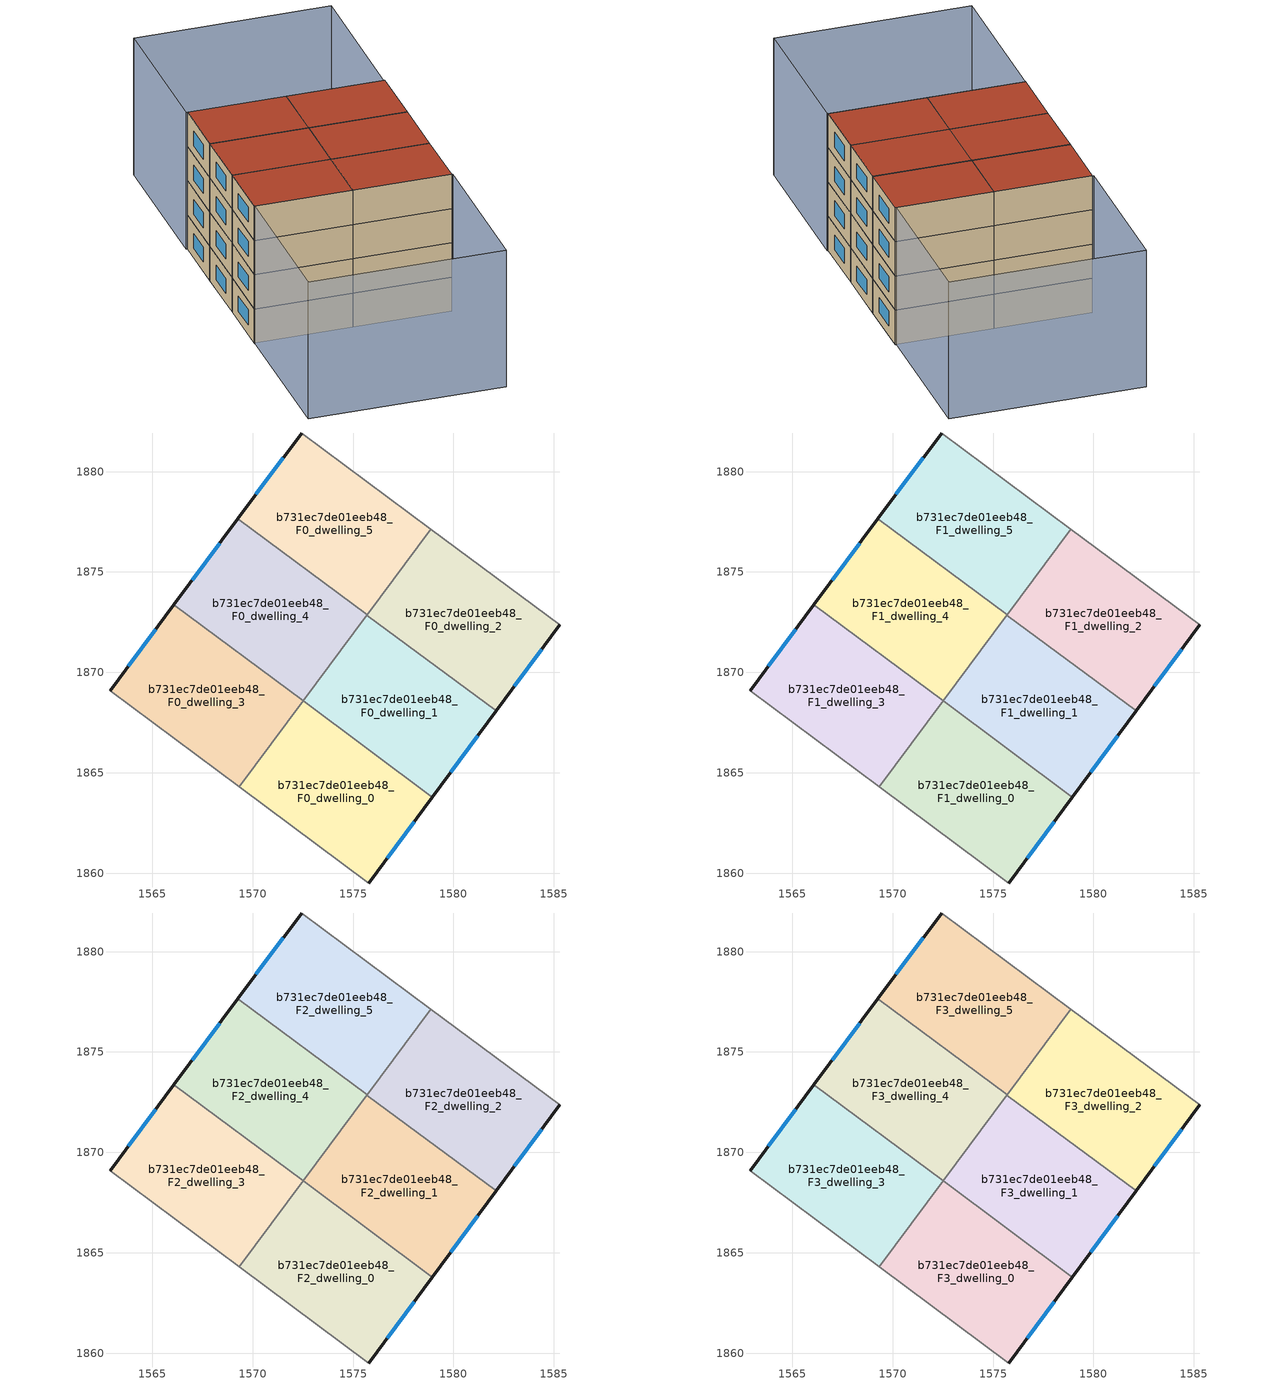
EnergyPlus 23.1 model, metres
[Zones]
b731ec7de01eeb48_F0_dwelling_0
 floor ground (EU_floor_Construction): 1578.95,1863.79 1575.79,1859.51 1569.34,1864.3 1572.51,1868.58 z0
 wall outside (EU_wall_Construction): 1575.79,1859.51 1578.95,1863.79 z0:3
 wall adiabatic (EU_wall_Construction): 1569.34,1864.3 1575.79,1859.51 z0:3
 wall to b731ec7de01eeb48_F0_dwelling_1 (EU_wall_Construction): 1578.95,1863.79 1572.51,1868.58 z0:3
 wall to b731ec7de01eeb48_F0_dwelling_3 (EU_wall_Construction): 1572.51,1868.58 1569.34,1864.3 z0:3
 window (EU_Window_Construction): 1576.69,1860.73 1578.05,1862.57 z0.86:2.14
b731ec7de01eeb48_F0_dwelling_1
 floor ground (EU_floor_Construction): 1582.12,1868.08 1578.95,1863.79 1572.51,1868.58 1575.69,1872.86 z0
 wall outside (EU_wall_Construction): 1578.95,1863.79 1582.12,1868.08 z0:3
 wall to b731ec7de01eeb48_F0_dwelling_2 (EU_wall_Construction): 1582.12,1868.08 1575.69,1872.86 z0:3
 wall to b731ec7de01eeb48_F0_dwelling_4 (EU_wall_Construction): 1575.69,1872.86 1572.52,1868.58 z0:3
 window (EU_Window_Construction): 1579.86,1865.02 1581.22,1866.85 z0.86:2.14
b731ec7de01eeb48_F0_dwelling_2
 floor ground (EU_floor_Construction): 1585.3,1872.37 1582.12,1868.08 1575.69,1872.86 1578.87,1877.14 z0
 wall outside (EU_wall_Construction): 1582.12,1868.08 1585.3,1872.37 z0:3
 wall adiabatic (EU_wall_Construction): 1585.3,1872.37 1578.87,1877.14 z0:3
 wall to b731ec7de01eeb48_F0_dwelling_5 (EU_wall_Construction): 1578.87,1877.14 1575.7,1872.86 z0:3
 window (EU_Window_Construction): 1583.03,1869.3 1584.39,1871.14 z0.86:2.14
b731ec7de01eeb48_F0_dwelling_3
 floor ground (EU_floor_Construction): 1572.52,1868.58 1569.34,1864.3 1562.9,1869.08 1566.08,1873.36 z0
 wall outside (EU_wall_Construction): 1566.08,1873.36 1562.9,1869.08 z0:3
 wall adiabatic (EU_wall_Construction): 1562.9,1869.08 1569.34,1864.3 z0:3
 wall to b731ec7de01eeb48_F0_dwelling_4 (EU_wall_Construction): 1572.52,1868.58 1566.08,1873.36 z0:3
 window (EU_Window_Construction): 1565.17,1872.14 1563.81,1870.3 z0.86:2.14
b731ec7de01eeb48_F0_dwelling_4
 floor ground (EU_floor_Construction): 1575.7,1872.86 1572.52,1868.58 1566.08,1873.36 1569.26,1877.64 z0
 wall outside (EU_wall_Construction): 1569.26,1877.64 1566.08,1873.36 z0:3
 wall to b731ec7de01eeb48_F0_dwelling_5 (EU_wall_Construction): 1575.7,1872.86 1569.26,1877.64 z0:3
 window (EU_Window_Construction): 1568.35,1876.42 1566.99,1874.58 z0.86:2.14
b731ec7de01eeb48_F0_dwelling_5
 floor ground (EU_floor_Construction): 1578.87,1877.14 1575.7,1872.86 1569.26,1877.64 1572.43,1881.92 z0
 wall outside (EU_wall_Construction): 1572.43,1881.92 1569.26,1877.64 z0:3
 wall adiabatic (EU_wall_Construction): 1578.87,1877.14 1572.43,1881.92 z0:3
 window (EU_Window_Construction): 1571.53,1880.7 1570.16,1878.87 z0.86:2.14
b731ec7de01eeb48_F1_dwelling_0
 floor to b731ec7de01eeb48_F0_dwelling_0 (EU_floor_Construction): 1578.95,1863.79 1575.79,1859.51 1569.34,1864.3 1572.51,1868.58 z3
 wall outside (EU_wall_Construction): 1575.79,1859.51 1578.95,1863.79 z3:6
 wall adiabatic (EU_wall_Construction): 1569.34,1864.3 1575.79,1859.51 z3:6
 wall to b731ec7de01eeb48_F1_dwelling_1 (EU_wall_Construction): 1578.95,1863.79 1572.51,1868.58 z3:6
 wall to b731ec7de01eeb48_F1_dwelling_3 (EU_wall_Construction): 1572.51,1868.58 1569.34,1864.3 z3:6
 window (EU_Window_Construction): 1576.69,1860.73 1578.05,1862.57 z3.86:5.14
b731ec7de01eeb48_F1_dwelling_1
 floor to b731ec7de01eeb48_F0_dwelling_1 (EU_floor_Construction): 1582.12,1868.08 1578.95,1863.79 1572.51,1868.58 1575.69,1872.86 z3
 wall outside (EU_wall_Construction): 1578.95,1863.79 1582.12,1868.08 z3:6
 wall to b731ec7de01eeb48_F1_dwelling_2 (EU_wall_Construction): 1582.12,1868.08 1575.69,1872.86 z3:6
 wall to b731ec7de01eeb48_F1_dwelling_4 (EU_wall_Construction): 1575.69,1872.86 1572.52,1868.58 z3:6
 window (EU_Window_Construction): 1579.86,1865.02 1581.22,1866.85 z3.86:5.14
b731ec7de01eeb48_F1_dwelling_2
 floor to b731ec7de01eeb48_F0_dwelling_2 (EU_floor_Construction): 1585.3,1872.37 1582.12,1868.08 1575.69,1872.86 1578.87,1877.14 z3
 wall outside (EU_wall_Construction): 1582.12,1868.08 1585.3,1872.37 z3:6
 wall adiabatic (EU_wall_Construction): 1585.3,1872.37 1578.87,1877.14 z3:6
 wall to b731ec7de01eeb48_F1_dwelling_5 (EU_wall_Construction): 1578.87,1877.14 1575.7,1872.86 z3:6
 window (EU_Window_Construction): 1583.03,1869.3 1584.39,1871.14 z3.86:5.14
b731ec7de01eeb48_F1_dwelling_3
 floor to b731ec7de01eeb48_F0_dwelling_3 (EU_floor_Construction): 1572.52,1868.58 1569.34,1864.3 1562.9,1869.08 1566.08,1873.36 z3
 wall outside (EU_wall_Construction): 1566.08,1873.36 1562.9,1869.08 z3:6
 wall adiabatic (EU_wall_Construction): 1562.9,1869.08 1569.34,1864.3 z3:6
 wall to b731ec7de01eeb48_F1_dwelling_4 (EU_wall_Construction): 1572.52,1868.58 1566.08,1873.36 z3:6
 window (EU_Window_Construction): 1565.17,1872.14 1563.81,1870.3 z3.86:5.14
b731ec7de01eeb48_F1_dwelling_4
 floor to b731ec7de01eeb48_F0_dwelling_4 (EU_floor_Construction): 1575.7,1872.86 1572.52,1868.58 1566.08,1873.36 1569.26,1877.64 z3
 wall outside (EU_wall_Construction): 1569.26,1877.64 1566.08,1873.36 z3:6
 wall to b731ec7de01eeb48_F1_dwelling_5 (EU_wall_Construction): 1575.7,1872.86 1569.26,1877.64 z3:6
 window (EU_Window_Construction): 1568.35,1876.42 1566.99,1874.58 z3.86:5.14
b731ec7de01eeb48_F1_dwelling_5
 floor to b731ec7de01eeb48_F0_dwelling_5 (EU_floor_Construction): 1578.87,1877.14 1575.7,1872.86 1569.26,1877.64 1572.43,1881.92 z3
 wall outside (EU_wall_Construction): 1572.43,1881.92 1569.26,1877.64 z3:6
 wall adiabatic (EU_wall_Construction): 1578.87,1877.14 1572.43,1881.92 z3:6
 window (EU_Window_Construction): 1571.53,1880.7 1570.16,1878.87 z3.86:5.14
b731ec7de01eeb48_F2_dwelling_0
 floor to b731ec7de01eeb48_F1_dwelling_0 (EU_floor_Construction): 1578.95,1863.79 1575.79,1859.51 1569.34,1864.3 1572.51,1868.58 z6
 wall outside (EU_wall_Construction): 1575.79,1859.51 1578.95,1863.79 z6:9
 wall adiabatic (EU_wall_Construction): 1569.34,1864.3 1575.79,1859.51 z6:9
 wall to b731ec7de01eeb48_F2_dwelling_1 (EU_wall_Construction): 1578.95,1863.79 1572.51,1868.58 z6:9
 wall to b731ec7de01eeb48_F2_dwelling_3 (EU_wall_Construction): 1572.51,1868.58 1569.34,1864.3 z6:9
 window (EU_Window_Construction): 1576.69,1860.73 1578.05,1862.57 z6.86:8.14
b731ec7de01eeb48_F2_dwelling_1
 floor to b731ec7de01eeb48_F1_dwelling_1 (EU_floor_Construction): 1582.12,1868.08 1578.95,1863.79 1572.51,1868.58 1575.69,1872.86 z6
 wall outside (EU_wall_Construction): 1578.95,1863.79 1582.12,1868.08 z6:9
 wall to b731ec7de01eeb48_F2_dwelling_2 (EU_wall_Construction): 1582.12,1868.08 1575.69,1872.86 z6:9
 wall to b731ec7de01eeb48_F2_dwelling_4 (EU_wall_Construction): 1575.69,1872.86 1572.52,1868.58 z6:9
 window (EU_Window_Construction): 1579.86,1865.02 1581.22,1866.85 z6.86:8.14
b731ec7de01eeb48_F2_dwelling_2
 floor to b731ec7de01eeb48_F1_dwelling_2 (EU_floor_Construction): 1585.3,1872.37 1582.12,1868.08 1575.69,1872.86 1578.87,1877.14 z6
 wall outside (EU_wall_Construction): 1582.12,1868.08 1585.3,1872.37 z6:9
 wall adiabatic (EU_wall_Construction): 1585.3,1872.37 1578.87,1877.14 z6:9
 wall to b731ec7de01eeb48_F2_dwelling_5 (EU_wall_Construction): 1578.87,1877.14 1575.7,1872.86 z6:9
 window (EU_Window_Construction): 1583.03,1869.3 1584.39,1871.14 z6.86:8.14
b731ec7de01eeb48_F2_dwelling_3
 floor to b731ec7de01eeb48_F1_dwelling_3 (EU_floor_Construction): 1572.52,1868.58 1569.34,1864.3 1562.9,1869.08 1566.08,1873.36 z6
 wall outside (EU_wall_Construction): 1566.08,1873.36 1562.9,1869.08 z6:9
 wall adiabatic (EU_wall_Construction): 1562.9,1869.08 1569.34,1864.3 z6:9
 wall to b731ec7de01eeb48_F2_dwelling_4 (EU_wall_Construction): 1572.52,1868.58 1566.08,1873.36 z6:9
 window (EU_Window_Construction): 1565.17,1872.14 1563.81,1870.3 z6.86:8.14
b731ec7de01eeb48_F2_dwelling_4
 floor to b731ec7de01eeb48_F1_dwelling_4 (EU_floor_Construction): 1575.7,1872.86 1572.52,1868.58 1566.08,1873.36 1569.26,1877.64 z6
 wall outside (EU_wall_Construction): 1569.26,1877.64 1566.08,1873.36 z6:9
 wall to b731ec7de01eeb48_F2_dwelling_5 (EU_wall_Construction): 1575.7,1872.86 1569.26,1877.64 z6:9
 window (EU_Window_Construction): 1568.35,1876.42 1566.99,1874.58 z6.86:8.14
b731ec7de01eeb48_F2_dwelling_5
 floor to b731ec7de01eeb48_F1_dwelling_5 (EU_floor_Construction): 1578.87,1877.14 1575.7,1872.86 1569.26,1877.64 1572.43,1881.92 z6
 wall outside (EU_wall_Construction): 1572.43,1881.92 1569.26,1877.64 z6:9
 wall adiabatic (EU_wall_Construction): 1578.87,1877.14 1572.43,1881.92 z6:9
 window (EU_Window_Construction): 1571.53,1880.7 1570.16,1878.87 z6.86:8.14
b731ec7de01eeb48_F3_dwelling_0
 floor to b731ec7de01eeb48_F2_dwelling_0 (EU_floor_Construction): 1578.95,1863.79 1575.79,1859.51 1569.34,1864.3 1572.51,1868.58 z9
 wall outside (EU_wall_Construction): 1575.79,1859.51 1578.95,1863.79 z9:12
 wall adiabatic (EU_wall_Construction): 1569.34,1864.3 1575.79,1859.51 z9:12
 wall to b731ec7de01eeb48_F3_dwelling_1 (EU_wall_Construction): 1578.95,1863.79 1572.51,1868.58 z9:12
 wall to b731ec7de01eeb48_F3_dwelling_3 (EU_wall_Construction): 1572.51,1868.58 1569.34,1864.3 z9:12
 window (EU_Window_Construction): 1576.69,1860.73 1578.05,1862.57 z9.86:11.14
 roof outside (EU_roof_Construction): 1575.79,1859.51 1578.95,1863.79 1572.51,1868.58 1569.34,1864.3 z12
b731ec7de01eeb48_F3_dwelling_1
 floor to b731ec7de01eeb48_F2_dwelling_1 (EU_floor_Construction): 1582.12,1868.08 1578.95,1863.79 1572.51,1868.58 1575.69,1872.86 z9
 wall outside (EU_wall_Construction): 1578.95,1863.79 1582.12,1868.08 z9:12
 wall to b731ec7de01eeb48_F3_dwelling_2 (EU_wall_Construction): 1582.12,1868.08 1575.69,1872.86 z9:12
 wall to b731ec7de01eeb48_F3_dwelling_4 (EU_wall_Construction): 1575.69,1872.86 1572.52,1868.58 z9:12
 window (EU_Window_Construction): 1579.86,1865.02 1581.22,1866.85 z9.86:11.14
 roof outside (EU_roof_Construction): 1578.95,1863.79 1582.12,1868.08 1575.69,1872.86 1572.51,1868.58 z12
b731ec7de01eeb48_F3_dwelling_2
 floor to b731ec7de01eeb48_F2_dwelling_2 (EU_floor_Construction): 1585.3,1872.37 1582.12,1868.08 1575.69,1872.86 1578.87,1877.14 z9
 wall outside (EU_wall_Construction): 1582.12,1868.08 1585.3,1872.37 z9:12
 wall adiabatic (EU_wall_Construction): 1585.3,1872.37 1578.87,1877.14 z9:12
 wall to b731ec7de01eeb48_F3_dwelling_5 (EU_wall_Construction): 1578.87,1877.14 1575.7,1872.86 z9:12
 window (EU_Window_Construction): 1583.03,1869.3 1584.39,1871.14 z9.86:11.14
 roof outside (EU_roof_Construction): 1582.12,1868.08 1585.3,1872.37 1578.87,1877.14 1575.69,1872.86 z12
b731ec7de01eeb48_F3_dwelling_3
 floor to b731ec7de01eeb48_F2_dwelling_3 (EU_floor_Construction): 1572.52,1868.58 1569.34,1864.3 1562.9,1869.08 1566.08,1873.36 z9
 wall outside (EU_wall_Construction): 1566.08,1873.36 1562.9,1869.08 z9:12
 wall adiabatic (EU_wall_Construction): 1562.9,1869.08 1569.34,1864.3 z9:12
 wall to b731ec7de01eeb48_F3_dwelling_4 (EU_wall_Construction): 1572.52,1868.58 1566.08,1873.36 z9:12
 window (EU_Window_Construction): 1565.17,1872.14 1563.81,1870.3 z9.86:11.14
 roof outside (EU_roof_Construction): 1569.34,1864.3 1572.52,1868.58 1566.08,1873.36 1562.9,1869.08 z12
b731ec7de01eeb48_F3_dwelling_4
 floor to b731ec7de01eeb48_F2_dwelling_4 (EU_floor_Construction): 1575.7,1872.86 1572.52,1868.58 1566.08,1873.36 1569.26,1877.64 z9
 wall outside (EU_wall_Construction): 1569.26,1877.64 1566.08,1873.36 z9:12
 wall to b731ec7de01eeb48_F3_dwelling_5 (EU_wall_Construction): 1575.7,1872.86 1569.26,1877.64 z9:12
 window (EU_Window_Construction): 1568.35,1876.42 1566.99,1874.58 z9.86:11.14
 roof outside (EU_roof_Construction): 1572.52,1868.58 1575.7,1872.86 1569.26,1877.64 1566.08,1873.36 z12
b731ec7de01eeb48_F3_dwelling_5
 floor to b731ec7de01eeb48_F2_dwelling_5 (EU_floor_Construction): 1578.87,1877.14 1575.7,1872.86 1569.26,1877.64 1572.43,1881.92 z9
 wall outside (EU_wall_Construction): 1572.43,1881.92 1569.26,1877.64 z9:12
 wall adiabatic (EU_wall_Construction): 1578.87,1877.14 1572.43,1881.92 z9:12
 window (EU_Window_Construction): 1571.53,1880.7 1570.16,1878.87 z9.86:11.14
 roof outside (EU_roof_Construction): 1575.7,1872.86 1578.87,1877.14 1572.43,1881.92 1569.26,1877.64 z12
shading: 1562.91,1869.07 1575.85,1859.46 / 1575.85,1859.46 1568.17,1849.12 / 1568.17,1849.12 1555.23,1858.73 / 1555.23,1858.73 1562.91,1869.07 / 1585.25,1872.4 1572.36,1881.98 / 1572.36,1881.98 1579.92,1892.16 / 1579.92,1892.16 1592.82,1882.59 / 1592.82,1882.59 1585.25,1872.4 z0:12
[Building]
EU S2 Campaign: North Axis=0; Terrain=City; Solar Distribution=FullExterior
[Site:Location]
Helsinki-Vantaa.AP: Latitude=60.317; Longitude=24.963; Time Zone=2; Elevation=54.6
[SizingPeriod:WeatherFileDays]
AnnualSizingPeriod: Begin Month=1; Begin Day of Month=1; End Month=12; End Day of Month=31; Day of Week for Start Day=Monday; Use Weather File Daylight Saving Period=No; Use Weather File Rain and Snow Indicators=No
[MATERIAL]
EU_InternalMass_Material: Roughness=MediumRough; Thickness=0.1; Conductivity=1; Density=1800; Specific Heat=900; Thermal Absorptance=0.9; Solar Absorptance=0.7; Visible Absorptance=0.7
[MATERIAL:NOMASS] Roughness=MediumRough; Thermal Absorptance=0.9; Solar Absorptance=0.7; Visible Absorptance=0.7
Name | Thermal Resistance
EU_wall_NoMass | 1.10183
EU_roof_NoMass; EU_floor_NoMass | 1.70606
[WINDOWMATERIAL:SIMPLEGLAZINGSYSTEM]
EU_Window_SimpleGlazing: UFactor=3.11035; Solar Heat Gain Coefficient=0.8; Visible Transmittance=0.8
[CONSTRUCTION]
EU_wall_Construction: EU_wall_NoMass
EU_roof_Construction: EU_roof_NoMass
EU_floor_Construction: EU_floor_NoMass
EU_Window_Construction: EU_Window_SimpleGlazing
EU_InternalMass_Construction: EU_InternalMass_Material
[ZONE] Type=1; Multiplier=1; Ceiling Height=autocalculate; Floor Area=autocalculate; Part of Total Floor Area=Yes
Name | Volume
b731ec7de01eeb48_F0_dwelling_0; b731ec7de01eeb48_F1_dwelling_0; b731ec7de01eeb48_F2_dwelling_0; b731ec7de01eeb48_F3_dwelling_0 | 128.245
b731ec7de01eeb48_F0_dwelling_1 | 128.239
b731ec7de01eeb48_F1_dwelling_1; b731ec7de01eeb48_F2_dwelling_1; b731ec7de01eeb48_F3_dwelling_1; b731ec7de01eeb48_F0_dwelling_5; b731ec7de01eeb48_F1_dwelling_5; b731ec7de01eeb48_F2_dwelling_5; b731ec7de01eeb48_F3_dwelling_5 | 128.238
b731ec7de01eeb48_F0_dwelling_2 | 128.251
b731ec7de01eeb48_F1_dwelling_2; b731ec7de01eeb48_F2_dwelling_2; b731ec7de01eeb48_F3_dwelling_2 | 128.249
b731ec7de01eeb48_F0_dwelling_3; b731ec7de01eeb48_F1_dwelling_3; b731ec7de01eeb48_F2_dwelling_3; b731ec7de01eeb48_F3_dwelling_3 | 128.24
b731ec7de01eeb48_F0_dwelling_4 | 128.241
b731ec7de01eeb48_F1_dwelling_4; b731ec7de01eeb48_F2_dwelling_4; b731ec7de01eeb48_F3_dwelling_4 | 128.242
[INTERNALMASS] Construction=EU_InternalMass_Construction
Name | Zone or ZoneList | Surface Area
b731ec7de01eeb48_F0_dwelling_0_EU_InternalMass | b731ec7de01eeb48_F0_dwelling_0 | 42.7484
b731ec7de01eeb48_F0_dwelling_1_EU_InternalMass | b731ec7de01eeb48_F0_dwelling_1 | 42.7459
b731ec7de01eeb48_F0_dwelling_2_EU_InternalMass | b731ec7de01eeb48_F0_dwelling_2 | 42.75
b731ec7de01eeb48_F0_dwelling_3_EU_InternalMass | b731ec7de01eeb48_F0_dwelling_3 | 42.7466
b731ec7de01eeb48_F0_dwelling_4_EU_InternalMass | b731ec7de01eeb48_F0_dwelling_4 | 42.7471
b731ec7de01eeb48_F0_dwelling_5_EU_InternalMass | b731ec7de01eeb48_F0_dwelling_5 | 42.7463
b731ec7de01eeb48_F1_dwelling_0_EU_InternalMass | b731ec7de01eeb48_F1_dwelling_0 | 42.7484
b731ec7de01eeb48_F1_dwelling_1_EU_InternalMass | b731ec7de01eeb48_F1_dwelling_1 | 42.7459
b731ec7de01eeb48_F1_dwelling_2_EU_InternalMass | b731ec7de01eeb48_F1_dwelling_2 | 42.75
b731ec7de01eeb48_F1_dwelling_3_EU_InternalMass | b731ec7de01eeb48_F1_dwelling_3 | 42.7466
b731ec7de01eeb48_F1_dwelling_4_EU_InternalMass | b731ec7de01eeb48_F1_dwelling_4 | 42.7471
b731ec7de01eeb48_F1_dwelling_5_EU_InternalMass | b731ec7de01eeb48_F1_dwelling_5 | 42.7463
b731ec7de01eeb48_F2_dwelling_0_EU_InternalMass | b731ec7de01eeb48_F2_dwelling_0 | 42.7484
b731ec7de01eeb48_F2_dwelling_1_EU_InternalMass | b731ec7de01eeb48_F2_dwelling_1 | 42.7459
b731ec7de01eeb48_F2_dwelling_2_EU_InternalMass | b731ec7de01eeb48_F2_dwelling_2 | 42.75
b731ec7de01eeb48_F2_dwelling_3_EU_InternalMass | b731ec7de01eeb48_F2_dwelling_3 | 42.7466
b731ec7de01eeb48_F2_dwelling_4_EU_InternalMass | b731ec7de01eeb48_F2_dwelling_4 | 42.7471
b731ec7de01eeb48_F2_dwelling_5_EU_InternalMass | b731ec7de01eeb48_F2_dwelling_5 | 42.7463
b731ec7de01eeb48_F3_dwelling_0_EU_InternalMass | b731ec7de01eeb48_F3_dwelling_0 | 42.7484
b731ec7de01eeb48_F3_dwelling_1_EU_InternalMass | b731ec7de01eeb48_F3_dwelling_1 | 42.7459
b731ec7de01eeb48_F3_dwelling_2_EU_InternalMass | b731ec7de01eeb48_F3_dwelling_2 | 42.75
b731ec7de01eeb48_F3_dwelling_3_EU_InternalMass | b731ec7de01eeb48_F3_dwelling_3 | 42.7466
b731ec7de01eeb48_F3_dwelling_4_EU_InternalMass | b731ec7de01eeb48_F3_dwelling_4 | 42.7471
b731ec7de01eeb48_F3_dwelling_5_EU_InternalMass | b731ec7de01eeb48_F3_dwelling_5 | 42.7463
[OTHEREQUIPMENT] Fuel Type=Electricity; Design Level Calculation Method=Watts/Area; Power per Zone Floor Area=1; Fraction Latent=0; Fraction Radiant=0; Fraction Lost=0; Carbon Dioxide Generation Rate=0; EndUse Subcategory=EU_Step8_InternalGains
Name | Zone or ZoneList or Space or SpaceList | Schedule
EU_Step8_InternalGain_b731ec7de01eeb48_F0_dwelling_0_f000 | b731ec7de01eeb48_F0_dwelling_0 | EU_Step8_GainSchedule_b731ec7de01eeb48_F0_dwelling_0_f000
EU_Step8_InternalGain_b731ec7de01eeb48_F0_dwelling_1_f000 | b731ec7de01eeb48_F0_dwelling_1 | EU_Step8_GainSchedule_b731ec7de01eeb48_F0_dwelling_1_f000
EU_Step8_InternalGain_b731ec7de01eeb48_F0_dwelling_2_f000 | b731ec7de01eeb48_F0_dwelling_2 | EU_Step8_GainSchedule_b731ec7de01eeb48_F0_dwelling_2_f000
EU_Step8_InternalGain_b731ec7de01eeb48_F0_dwelling_3_f000 | b731ec7de01eeb48_F0_dwelling_3 | EU_Step8_GainSchedule_b731ec7de01eeb48_F0_dwelling_3_f000
EU_Step8_InternalGain_b731ec7de01eeb48_F0_dwelling_4_f000 | b731ec7de01eeb48_F0_dwelling_4 | EU_Step8_GainSchedule_b731ec7de01eeb48_F0_dwelling_4_f000
EU_Step8_InternalGain_b731ec7de01eeb48_F0_dwelling_5_f000 | b731ec7de01eeb48_F0_dwelling_5 | EU_Step8_GainSchedule_b731ec7de01eeb48_F0_dwelling_5_f000
EU_Step8_InternalGain_b731ec7de01eeb48_F1_dwelling_0_f000 | b731ec7de01eeb48_F1_dwelling_0 | EU_Step8_GainSchedule_b731ec7de01eeb48_F1_dwelling_0_f000
EU_Step8_InternalGain_b731ec7de01eeb48_F1_dwelling_1_f000 | b731ec7de01eeb48_F1_dwelling_1 | EU_Step8_GainSchedule_b731ec7de01eeb48_F1_dwelling_1_f000
EU_Step8_InternalGain_b731ec7de01eeb48_F1_dwelling_2_f000 | b731ec7de01eeb48_F1_dwelling_2 | EU_Step8_GainSchedule_b731ec7de01eeb48_F1_dwelling_2_f000
EU_Step8_InternalGain_b731ec7de01eeb48_F1_dwelling_3_f000 | b731ec7de01eeb48_F1_dwelling_3 | EU_Step8_GainSchedule_b731ec7de01eeb48_F1_dwelling_3_f000
EU_Step8_InternalGain_b731ec7de01eeb48_F1_dwelling_4_f000 | b731ec7de01eeb48_F1_dwelling_4 | EU_Step8_GainSchedule_b731ec7de01eeb48_F1_dwelling_4_f000
EU_Step8_InternalGain_b731ec7de01eeb48_F1_dwelling_5_f000 | b731ec7de01eeb48_F1_dwelling_5 | EU_Step8_GainSchedule_b731ec7de01eeb48_F1_dwelling_5_f000
EU_Step8_InternalGain_b731ec7de01eeb48_F2_dwelling_0_f000 | b731ec7de01eeb48_F2_dwelling_0 | EU_Step8_GainSchedule_b731ec7de01eeb48_F2_dwelling_0_f000
EU_Step8_InternalGain_b731ec7de01eeb48_F2_dwelling_1_f000 | b731ec7de01eeb48_F2_dwelling_1 | EU_Step8_GainSchedule_b731ec7de01eeb48_F2_dwelling_1_f000
EU_Step8_InternalGain_b731ec7de01eeb48_F2_dwelling_2_f000 | b731ec7de01eeb48_F2_dwelling_2 | EU_Step8_GainSchedule_b731ec7de01eeb48_F2_dwelling_2_f000
EU_Step8_InternalGain_b731ec7de01eeb48_F2_dwelling_3_f000 | b731ec7de01eeb48_F2_dwelling_3 | EU_Step8_GainSchedule_b731ec7de01eeb48_F2_dwelling_3_f000
EU_Step8_InternalGain_b731ec7de01eeb48_F2_dwelling_4_f000 | b731ec7de01eeb48_F2_dwelling_4 | EU_Step8_GainSchedule_b731ec7de01eeb48_F2_dwelling_4_f000
EU_Step8_InternalGain_b731ec7de01eeb48_F2_dwelling_5_f000 | b731ec7de01eeb48_F2_dwelling_5 | EU_Step8_GainSchedule_b731ec7de01eeb48_F2_dwelling_5_f000
EU_Step8_InternalGain_b731ec7de01eeb48_F3_dwelling_0_f000 | b731ec7de01eeb48_F3_dwelling_0 | EU_Step8_GainSchedule_b731ec7de01eeb48_F3_dwelling_0_f000
EU_Step8_InternalGain_b731ec7de01eeb48_F3_dwelling_1_f000 | b731ec7de01eeb48_F3_dwelling_1 | EU_Step8_GainSchedule_b731ec7de01eeb48_F3_dwelling_1_f000
EU_Step8_InternalGain_b731ec7de01eeb48_F3_dwelling_2_f000 | b731ec7de01eeb48_F3_dwelling_2 | EU_Step8_GainSchedule_b731ec7de01eeb48_F3_dwelling_2_f000
EU_Step8_InternalGain_b731ec7de01eeb48_F3_dwelling_3_f000 | b731ec7de01eeb48_F3_dwelling_3 | EU_Step8_GainSchedule_b731ec7de01eeb48_F3_dwelling_3_f000
EU_Step8_InternalGain_b731ec7de01eeb48_F3_dwelling_4_f000 | b731ec7de01eeb48_F3_dwelling_4 | EU_Step8_GainSchedule_b731ec7de01eeb48_F3_dwelling_4_f000
EU_Step8_InternalGain_b731ec7de01eeb48_F3_dwelling_5_f000 | b731ec7de01eeb48_F3_dwelling_5 | EU_Step8_GainSchedule_b731ec7de01eeb48_F3_dwelling_5_f000
[ZONEVENTILATION:DESIGNFLOWRATE] Schedule=EU_AlwaysOn; Design Flow Rate Calculation Method=AirChanges/Hour; Air Changes per Hour=0.756316; Ventilation Type=Natural; Fan Pressure Rise=0; Fan Total Efficiency=1; Constant Term Coefficient=1; Temperature Term Coefficient=0; Velocity Term Coefficient=0; Velocity Squared Term Coefficient=0; Minimum Indoor Temperature=-100; Maximum Indoor Temperature=100; Delta Temperature=-100; Minimum Outdoor Temperature=-100; Maximum Outdoor Temperature=100; Maximum Wind Speed=40
Name | Zone or ZoneList or Space or SpaceList
EU_ConstantAir_b731ec7de01eeb48_F0_dwelling_0 | b731ec7de01eeb48_F0_dwelling_0
EU_ConstantAir_b731ec7de01eeb48_F0_dwelling_1 | b731ec7de01eeb48_F0_dwelling_1
EU_ConstantAir_b731ec7de01eeb48_F0_dwelling_2 | b731ec7de01eeb48_F0_dwelling_2
EU_ConstantAir_b731ec7de01eeb48_F0_dwelling_3 | b731ec7de01eeb48_F0_dwelling_3
EU_ConstantAir_b731ec7de01eeb48_F0_dwelling_4 | b731ec7de01eeb48_F0_dwelling_4
EU_ConstantAir_b731ec7de01eeb48_F0_dwelling_5 | b731ec7de01eeb48_F0_dwelling_5
EU_ConstantAir_b731ec7de01eeb48_F1_dwelling_0 | b731ec7de01eeb48_F1_dwelling_0
EU_ConstantAir_b731ec7de01eeb48_F1_dwelling_1 | b731ec7de01eeb48_F1_dwelling_1
EU_ConstantAir_b731ec7de01eeb48_F1_dwelling_2 | b731ec7de01eeb48_F1_dwelling_2
EU_ConstantAir_b731ec7de01eeb48_F1_dwelling_3 | b731ec7de01eeb48_F1_dwelling_3
EU_ConstantAir_b731ec7de01eeb48_F1_dwelling_4 | b731ec7de01eeb48_F1_dwelling_4
EU_ConstantAir_b731ec7de01eeb48_F1_dwelling_5 | b731ec7de01eeb48_F1_dwelling_5
EU_ConstantAir_b731ec7de01eeb48_F2_dwelling_0 | b731ec7de01eeb48_F2_dwelling_0
EU_ConstantAir_b731ec7de01eeb48_F2_dwelling_1 | b731ec7de01eeb48_F2_dwelling_1
EU_ConstantAir_b731ec7de01eeb48_F2_dwelling_2 | b731ec7de01eeb48_F2_dwelling_2
EU_ConstantAir_b731ec7de01eeb48_F2_dwelling_3 | b731ec7de01eeb48_F2_dwelling_3
EU_ConstantAir_b731ec7de01eeb48_F2_dwelling_4 | b731ec7de01eeb48_F2_dwelling_4
EU_ConstantAir_b731ec7de01eeb48_F2_dwelling_5 | b731ec7de01eeb48_F2_dwelling_5
EU_ConstantAir_b731ec7de01eeb48_F3_dwelling_0 | b731ec7de01eeb48_F3_dwelling_0
EU_ConstantAir_b731ec7de01eeb48_F3_dwelling_1 | b731ec7de01eeb48_F3_dwelling_1
EU_ConstantAir_b731ec7de01eeb48_F3_dwelling_2 | b731ec7de01eeb48_F3_dwelling_2
EU_ConstantAir_b731ec7de01eeb48_F3_dwelling_3 | b731ec7de01eeb48_F3_dwelling_3
EU_ConstantAir_b731ec7de01eeb48_F3_dwelling_4 | b731ec7de01eeb48_F3_dwelling_4
EU_ConstantAir_b731ec7de01eeb48_F3_dwelling_5 | b731ec7de01eeb48_F3_dwelling_5
[HVACTEMPLATE:THERMOSTAT] Constant Heating Setpoint=20; Constant Cooling Setpoint=50
EU_HeatOnly_b731ec7de01eeb48_F0_dwelling_0; EU_HeatOnly_b731ec7de01eeb48_F0_dwelling_1; EU_HeatOnly_b731ec7de01eeb48_F0_dwelling_2; EU_HeatOnly_b731ec7de01eeb48_F0_dwelling_3; EU_HeatOnly_b731ec7de01eeb48_F0_dwelling_4; EU_HeatOnly_b731ec7de01eeb48_F0_dwelling_5; EU_HeatOnly_b731ec7de01eeb48_F1_dwelling_0; EU_HeatOnly_b731ec7de01eeb48_F1_dwelling_1; EU_HeatOnly_b731ec7de01eeb48_F1_dwelling_2; EU_HeatOnly_b731ec7de01eeb48_F1_dwelling_3; EU_HeatOnly_b731ec7de01eeb48_F1_dwelling_4; EU_HeatOnly_b731ec7de01eeb48_F1_dwelling_5; EU_HeatOnly_b731ec7de01eeb48_F2_dwelling_0; EU_HeatOnly_b731ec7de01eeb48_F2_dwelling_1; EU_HeatOnly_b731ec7de01eeb48_F2_dwelling_2; EU_HeatOnly_b731ec7de01eeb48_F2_dwelling_3; EU_HeatOnly_b731ec7de01eeb48_F2_dwelling_4; EU_HeatOnly_b731ec7de01eeb48_F2_dwelling_5; EU_HeatOnly_b731ec7de01eeb48_F3_dwelling_0; EU_HeatOnly_b731ec7de01eeb48_F3_dwelling_1; EU_HeatOnly_b731ec7de01eeb48_F3_dwelling_2; EU_HeatOnly_b731ec7de01eeb48_F3_dwelling_3; EU_HeatOnly_b731ec7de01eeb48_F3_dwelling_4; EU_HeatOnly_b731ec7de01eeb48_F3_dwelling_5
[HVACTEMPLATE:ZONE:IDEALLOADSAIRSYSTEM] System Availability Schedule=EU_AlwaysOn; Maximum Heating Supply Air Temperature=50; Minimum Cooling Supply Air Temperature=13; Maximum Heating Supply Air Humidity Ratio=0.0156; Minimum Cooling Supply Air Humidity Ratio=0.0077; Heating Limit=NoLimit; Cooling Limit=NoLimit; Heating Availability Schedule=EU_AlwaysOn; Cooling Availability Schedule=EU_CoolingOff; Dehumidification Control Type=ConstantSensibleHeatRatio; Cooling Sensible Heat Ratio=0.7; Dehumidification Setpoint=60; Humidification Control Type=None; Humidification Setpoint=30; Outdoor Air Method=None; Outdoor Air Flow Rate per Person=0.00944; Outdoor Air Flow Rate per Zone Floor Area=0; Outdoor Air Flow Rate per Zone=0; Demand Controlled Ventilation Type=None; Outdoor Air Economizer Type=NoEconomizer; Heat Recovery Type=None; Sensible Heat Recovery Effectiveness=0.7; Latent Heat Recovery Effectiveness=0.65
Name | Template Thermostat
b731ec7de01eeb48_F0_dwelling_0 | EU_HeatOnly_b731ec7de01eeb48_F0_dwelling_0
b731ec7de01eeb48_F0_dwelling_1 | EU_HeatOnly_b731ec7de01eeb48_F0_dwelling_1
b731ec7de01eeb48_F0_dwelling_2 | EU_HeatOnly_b731ec7de01eeb48_F0_dwelling_2
b731ec7de01eeb48_F0_dwelling_3 | EU_HeatOnly_b731ec7de01eeb48_F0_dwelling_3
b731ec7de01eeb48_F0_dwelling_4 | EU_HeatOnly_b731ec7de01eeb48_F0_dwelling_4
b731ec7de01eeb48_F0_dwelling_5 | EU_HeatOnly_b731ec7de01eeb48_F0_dwelling_5
b731ec7de01eeb48_F1_dwelling_0 | EU_HeatOnly_b731ec7de01eeb48_F1_dwelling_0
b731ec7de01eeb48_F1_dwelling_1 | EU_HeatOnly_b731ec7de01eeb48_F1_dwelling_1
b731ec7de01eeb48_F1_dwelling_2 | EU_HeatOnly_b731ec7de01eeb48_F1_dwelling_2
b731ec7de01eeb48_F1_dwelling_3 | EU_HeatOnly_b731ec7de01eeb48_F1_dwelling_3
b731ec7de01eeb48_F1_dwelling_4 | EU_HeatOnly_b731ec7de01eeb48_F1_dwelling_4
b731ec7de01eeb48_F1_dwelling_5 | EU_HeatOnly_b731ec7de01eeb48_F1_dwelling_5
b731ec7de01eeb48_F2_dwelling_0 | EU_HeatOnly_b731ec7de01eeb48_F2_dwelling_0
b731ec7de01eeb48_F2_dwelling_1 | EU_HeatOnly_b731ec7de01eeb48_F2_dwelling_1
b731ec7de01eeb48_F2_dwelling_2 | EU_HeatOnly_b731ec7de01eeb48_F2_dwelling_2
b731ec7de01eeb48_F2_dwelling_3 | EU_HeatOnly_b731ec7de01eeb48_F2_dwelling_3
b731ec7de01eeb48_F2_dwelling_4 | EU_HeatOnly_b731ec7de01eeb48_F2_dwelling_4
b731ec7de01eeb48_F2_dwelling_5 | EU_HeatOnly_b731ec7de01eeb48_F2_dwelling_5
b731ec7de01eeb48_F3_dwelling_0 | EU_HeatOnly_b731ec7de01eeb48_F3_dwelling_0
b731ec7de01eeb48_F3_dwelling_1 | EU_HeatOnly_b731ec7de01eeb48_F3_dwelling_1
b731ec7de01eeb48_F3_dwelling_2 | EU_HeatOnly_b731ec7de01eeb48_F3_dwelling_2
b731ec7de01eeb48_F3_dwelling_3 | EU_HeatOnly_b731ec7de01eeb48_F3_dwelling_3
b731ec7de01eeb48_F3_dwelling_4 | EU_HeatOnly_b731ec7de01eeb48_F3_dwelling_4
b731ec7de01eeb48_F3_dwelling_5 | EU_HeatOnly_b731ec7de01eeb48_F3_dwelling_5
[SIZING:ZONE] Zone Cooling Design Supply Air Temperature Input Method=SupplyAirTemperature; Zone Cooling Design Supply Air Temperature=13; Zone Heating Design Supply Air Temperature Input Method=SupplyAirTemperature; Zone Heating Design Supply Air Temperature=50; Zone Cooling Design Supply Air Humidity Ratio=0.008; Zone Heating Design Supply Air Humidity Ratio=0.008; Cooling Design Air Flow Method=DesignDay; Cooling Design Air Flow Rate=0; Cooling Minimum Air Flow per Zone Floor Area=0.000762; Cooling Minimum Air Flow=0; Cooling Minimum Air Flow Fraction=0.2; Heating Design Air Flow Method=DesignDay; Heating Design Air Flow Rate=0; Heating Maximum Air Flow per Zone Floor Area=0.002032; Heating Maximum Air Flow=0.141576; Heating Maximum Air Flow Fraction=0.3; Account for Dedicated Outdoor Air System=No; Dedicated Outdoor Air System Control Strategy=NeutralSupplyAir; Dedicated Outdoor Air Low Setpoint Temperature for Design=autosize; Dedicated Outdoor Air High Setpoint Temperature for Design=autosize; Zone Load Sizing Method=Sensible Load Only No Latent Load; Zone Latent Cooling Design Supply Air Humidity Ratio Input Method=HumidityRatioDifference; Zone Cooling Design Supply Air Humidity Ratio Difference=0.005; Zone Latent Heating Design Supply Air Humidity Ratio Input Method=HumidityRatioDifference; Zone Humidification Design Supply Air Humidity Ratio Difference=0.005
b731ec7de01eeb48_F0_dwelling_0; b731ec7de01eeb48_F0_dwelling_1; b731ec7de01eeb48_F0_dwelling_2; b731ec7de01eeb48_F0_dwelling_3; b731ec7de01eeb48_F0_dwelling_4; b731ec7de01eeb48_F0_dwelling_5; b731ec7de01eeb48_F1_dwelling_0; b731ec7de01eeb48_F1_dwelling_1; b731ec7de01eeb48_F1_dwelling_2; b731ec7de01eeb48_F1_dwelling_3; b731ec7de01eeb48_F1_dwelling_4; b731ec7de01eeb48_F1_dwelling_5; b731ec7de01eeb48_F2_dwelling_0; b731ec7de01eeb48_F2_dwelling_1; b731ec7de01eeb48_F2_dwelling_2; b731ec7de01eeb48_F2_dwelling_3; b731ec7de01eeb48_F2_dwelling_4; b731ec7de01eeb48_F2_dwelling_5; b731ec7de01eeb48_F3_dwelling_0; b731ec7de01eeb48_F3_dwelling_1; b731ec7de01eeb48_F3_dwelling_2; b731ec7de01eeb48_F3_dwelling_3; b731ec7de01eeb48_F3_dwelling_4; b731ec7de01eeb48_F3_dwelling_5
[SCHEDULE:CONSTANT]
Name | Hourly Value
EU_AlwaysOn | 1
EU_CoolingOff | 0
[SCHEDULE:FILE] Column Number=1; Rows to Skip at Top=0; Number of Hours of Data=8760; Column Separator=Comma; Interpolate to Timestep=No; Minutes per Item=60; Adjust Schedule for Daylight Savings=Yes
Name | File
EU_Step8_GainSchedule_b731ec7de01eeb48_F0_dwelling_0_f000 | ../../schedules/b731ec7de01eeb48/b731ec7de01eeb48_F0_dwelling_0_f000_gain.csv
EU_Step8_GainSchedule_b731ec7de01eeb48_F0_dwelling_1_f000 | ../../schedules/b731ec7de01eeb48/b731ec7de01eeb48_F0_dwelling_1_f000_gain.csv
EU_Step8_GainSchedule_b731ec7de01eeb48_F0_dwelling_2_f000 | ../../schedules/b731ec7de01eeb48/b731ec7de01eeb48_F0_dwelling_2_f000_gain.csv
EU_Step8_GainSchedule_b731ec7de01eeb48_F0_dwelling_3_f000 | ../../schedules/b731ec7de01eeb48/b731ec7de01eeb48_F0_dwelling_3_f000_gain.csv
EU_Step8_GainSchedule_b731ec7de01eeb48_F0_dwelling_4_f000 | ../../schedules/b731ec7de01eeb48/b731ec7de01eeb48_F0_dwelling_4_f000_gain.csv
EU_Step8_GainSchedule_b731ec7de01eeb48_F0_dwelling_5_f000 | ../../schedules/b731ec7de01eeb48/b731ec7de01eeb48_F0_dwelling_5_f000_gain.csv
EU_Step8_GainSchedule_b731ec7de01eeb48_F1_dwelling_0_f000 | ../../schedules/b731ec7de01eeb48/b731ec7de01eeb48_F1_dwelling_0_f000_gain.csv
EU_Step8_GainSchedule_b731ec7de01eeb48_F1_dwelling_1_f000 | ../../schedules/b731ec7de01eeb48/b731ec7de01eeb48_F1_dwelling_1_f000_gain.csv
EU_Step8_GainSchedule_b731ec7de01eeb48_F1_dwelling_2_f000 | ../../schedules/b731ec7de01eeb48/b731ec7de01eeb48_F1_dwelling_2_f000_gain.csv
EU_Step8_GainSchedule_b731ec7de01eeb48_F1_dwelling_3_f000 | ../../schedules/b731ec7de01eeb48/b731ec7de01eeb48_F1_dwelling_3_f000_gain.csv
EU_Step8_GainSchedule_b731ec7de01eeb48_F1_dwelling_4_f000 | ../../schedules/b731ec7de01eeb48/b731ec7de01eeb48_F1_dwelling_4_f000_gain.csv
EU_Step8_GainSchedule_b731ec7de01eeb48_F1_dwelling_5_f000 | ../../schedules/b731ec7de01eeb48/b731ec7de01eeb48_F1_dwelling_5_f000_gain.csv
EU_Step8_GainSchedule_b731ec7de01eeb48_F2_dwelling_0_f000 | ../../schedules/b731ec7de01eeb48/b731ec7de01eeb48_F2_dwelling_0_f000_gain.csv
EU_Step8_GainSchedule_b731ec7de01eeb48_F2_dwelling_1_f000 | ../../schedules/b731ec7de01eeb48/b731ec7de01eeb48_F2_dwelling_1_f000_gain.csv
EU_Step8_GainSchedule_b731ec7de01eeb48_F2_dwelling_2_f000 | ../../schedules/b731ec7de01eeb48/b731ec7de01eeb48_F2_dwelling_2_f000_gain.csv
EU_Step8_GainSchedule_b731ec7de01eeb48_F2_dwelling_3_f000 | ../../schedules/b731ec7de01eeb48/b731ec7de01eeb48_F2_dwelling_3_f000_gain.csv
EU_Step8_GainSchedule_b731ec7de01eeb48_F2_dwelling_4_f000 | ../../schedules/b731ec7de01eeb48/b731ec7de01eeb48_F2_dwelling_4_f000_gain.csv
EU_Step8_GainSchedule_b731ec7de01eeb48_F2_dwelling_5_f000 | ../../schedules/b731ec7de01eeb48/b731ec7de01eeb48_F2_dwelling_5_f000_gain.csv
EU_Step8_GainSchedule_b731ec7de01eeb48_F3_dwelling_0_f000 | ../../schedules/b731ec7de01eeb48/b731ec7de01eeb48_F3_dwelling_0_f000_gain.csv
EU_Step8_GainSchedule_b731ec7de01eeb48_F3_dwelling_1_f000 | ../../schedules/b731ec7de01eeb48/b731ec7de01eeb48_F3_dwelling_1_f000_gain.csv
EU_Step8_GainSchedule_b731ec7de01eeb48_F3_dwelling_2_f000 | ../../schedules/b731ec7de01eeb48/b731ec7de01eeb48_F3_dwelling_2_f000_gain.csv
EU_Step8_GainSchedule_b731ec7de01eeb48_F3_dwelling_3_f000 | ../../schedules/b731ec7de01eeb48/b731ec7de01eeb48_F3_dwelling_3_f000_gain.csv
EU_Step8_GainSchedule_b731ec7de01eeb48_F3_dwelling_4_f000 | ../../schedules/b731ec7de01eeb48/b731ec7de01eeb48_F3_dwelling_4_f000_gain.csv
EU_Step8_GainSchedule_b731ec7de01eeb48_F3_dwelling_5_f000 | ../../schedules/b731ec7de01eeb48/b731ec7de01eeb48_F3_dwelling_5_f000_gain.csv
